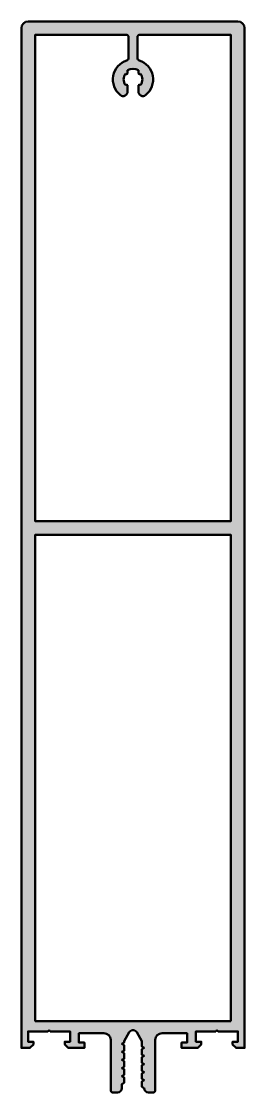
# Model space of a CAD drawing. Extents: x -25 to 25, y -16 to 224.
import ezdxf

# ---------------------------------------------------------------- set-up
doc = ezdxf.new("R2010")
doc.units = 0
doc.layers.add('0S-Alu contour', color=7, linetype='Continuous', lineweight=50)
doc.layers.add('0S-Alu hatch', color=252, linetype='Continuous', lineweight=25)

# ---------------------------------------------------------------- blocks, each defined once
blk = doc.blocks.new('449600__B3BEBC27_89D0_4DFD_A772_59C8D607782E_')
at = {"layer": '0S-Alu hatch'}
h = blk.add_hatch(color=256, dxfattribs=at)
edge = h.paths.add_edge_path()
edge.add_arc((23.50000000000001, 222.5), 1.5, 0, 90)
edge.add_line((23.50000000000001, 224), (-23.49999999999999, 224))
edge.add_arc((-23.49999999999999, 222.5), 1.5, 90, 180)
edge.add_line((-24.99999999999999, 222.5), (-25, -6))
edge.add_line((-25, -6), (-23.10000000000002, -6))
edge.add_line((-23.10000000000002, -6), (-22.29999999999995, -5.200000000000045))
edge.add_line((-22.29999999999995, -5.200000000000045), (-22.29999999999995, -4.600000000000022))
edge.add_line((-22.29999999999995, -4.600000000000022), (-23.5, -4.600000000000022))
edge.add_line((-23.5, -4.600000000000022), (-23.5, -2.299999999999954))
edge.add_line((-23.5, -2.299999999999954), (-19.04999999999995, -2.299999999999954))
edge.add_ellipse((-18.79999999999995, -2.356249999999945), major_axis=(-0.2562499999999978, 0), ratio=1, start_angle=192.6803834918177, end_angle=347.3196165081823, ccw=False)
edge.add_line((-18.54999999999995, -2.299999999999954), (-14.10000000000002, -2.299999999999955))
edge.add_line((-14.10000000000002, -2.299999999999955), (-14.10000000000002, -4.600000000000023))
edge.add_line((-14.10000000000002, -4.600000000000023), (-15.29999999999995, -4.600000000000023))
edge.add_line((-15.29999999999995, -4.600000000000023), (-15.29999999999995, -5.200000000000046))
edge.add_line((-15.29999999999995, -5.200000000000046), (-14.5, -6))
edge.add_line((-14.5, -6), (-10.89999999999998, -6))
edge.add_line((-10.89999999999998, -6), (-10.89999999999998, -4.799999999999955))
edge.add_line((-10.89999999999998, -4.799999999999955), (-12.10000000000002, -4.799999999999955))
edge.add_line((-12.10000000000002, -4.799999999999955), (-12.10000000000002, -2.700000000000046))
edge.add_line((-12.10000000000002, -2.700000000000046), (-6.5, -2.700000000000046))
edge.add_ellipse((-6.5, -4.200000000000047), major_axis=(-1.5, 0), ratio=1, start_angle=180, end_angle=270, ccw=False)
edge.add_line((-5, -4.200000000000047), (-5, -15.5))
edge.add_arc((-4.5, -15.5), 0.5, 180, 270)
edge.add_line((-4.5, -16), (-3.5, -16))
edge.add_arc((-3.5, -15), 1, 270, 360)
edge.add_line((-2.5, -15), (-2.5, -14.10000000000002))
edge.add_line((-2.5, -14.10000000000002), (-2, -13.81132486540514))
edge.add_line((-2, -13.81132486540514), (-2, -12.58867513459483))
edge.add_line((-2, -12.58867513459483), (-2.5, -12.29999999999995))
edge.add_line((-2.5, -12.29999999999995), (-2, -12.01132486540518))
edge.add_line((-2, -12.01132486540518), (-2, -10.78867513459477))
edge.add_line((-2, -10.78867513459477), (-2.5, -10.5))
edge.add_line((-2.5, -10.5), (-2, -10.21132486540523))
edge.add_line((-2, -10.21132486540523), (-2, -8.988675134594814))
edge.add_line((-2, -8.988675134594814), (-2.5, -8.700000000000047))
edge.add_line((-2.5, -8.700000000000047), (-2, -8.411324865405165))
edge.add_line((-2, -8.411324865405165), (-2, -7.188675134594861))
edge.add_line((-2, -7.188675134594861), (-2.5, -6.899999999999979))
edge.add_line((-2.5, -6.899999999999979), (-2, -6.61132486540521))
edge.add_line((-2, -6.61132486540521), (-2, -5.388675134594793))
edge.add_line((-2, -5.388675134594793), (-2.5, -5.100000000000024))
edge.add_line((-2.5, -5.100000000000024), (-2, -4.811324865405142))
edge.add_line((-2, -4.811324865405142), (-2, -4.464101615137794))
edge.add_line((-2, -4.464101615137794), (-0.8660254037844197, -2.500000000000001))
edge.add_ellipse((0, -2.999999999999993), major_axis=(-0.9999999999999797, 0), ratio=1, start_angle=210.0000000000002, end_angle=329.99999999999983, ccw=False)
edge.add_line((0.8660254037844195, -2.500000000000001), (2, -4.46410161513768))
edge.add_line((2, -4.46410161513768), (2, -5.711324865405233))
edge.add_line((2, -5.711324865405233), (2.5, -6.000000000000001))
edge.add_line((2.5, -6.000000000000001), (2, -6.288675134594884))
edge.add_line((2, -6.288675134594884), (2, -7.511324865405187))
edge.add_line((2, -7.511324865405187), (2.5, -7.799999999999956))
edge.add_line((2.5, -7.799999999999956), (2, -8.088675134594839))
edge.add_line((2, -8.088675134594839), (2, -9.311324865405142))
edge.add_line((2, -9.311324865405142), (2.5, -9.600000000000025))
edge.add_line((2.5, -9.600000000000025), (2, -9.888675134594793))
edge.add_line((2, -9.888675134594793), (2, -11.11132486540521))
edge.add_line((2, -11.11132486540521), (2.5, -11.39999999999997))
edge.add_line((2.5, -11.39999999999997), (2, -11.68867513459486))
edge.add_line((2, -11.68867513459486), (2, -12.91132486540516))
edge.add_line((2, -12.91132486540516), (2.5, -13.20000000000004))
edge.add_line((2.5, -13.20000000000004), (2, -13.48867513459481))
edge.add_line((2, -13.48867513459481), (2, -14.71132486540523))
edge.add_line((2, -14.71132486540523), (2.5, -15))
edge.add_arc((3.5, -15), 1, 180, 270)
edge.add_line((3.5, -16), (4.5, -16))
edge.add_arc((4.5, -15.5), 0.5, 270, 360)
edge.add_line((5, -15.5), (5, -4.200000000000047))
edge.add_ellipse((6.5, -4.200000000000047), major_axis=(-1.5, 0), ratio=1, start_angle=270, end_angle=360, ccw=False)
edge.add_line((6.5, -2.700000000000047), (12.10000000000002, -2.700000000000047))
edge.add_line((12.10000000000002, -2.700000000000047), (12.10000000000002, -4.799999999999956))
edge.add_line((12.10000000000002, -4.799999999999956), (10.89999999999998, -4.799999999999956))
edge.add_line((10.89999999999998, -4.799999999999956), (10.89999999999998, -6.000000000000001))
edge.add_line((10.89999999999998, -6.000000000000001), (14.5, -6.000000000000002))
edge.add_line((14.5, -6.000000000000002), (15.29999999999995, -5.200000000000048))
edge.add_line((15.29999999999995, -5.200000000000048), (15.29999999999995, -4.600000000000025))
edge.add_line((15.29999999999995, -4.600000000000025), (14.10000000000002, -4.600000000000025))
edge.add_line((14.10000000000002, -4.600000000000025), (14.10000000000002, -2.299999999999957))
edge.add_line((14.10000000000002, -2.299999999999957), (18.54999999999995, -2.299999999999957))
edge.add_ellipse((18.79999999999995, -2.356249999999947), major_axis=(-0.2562499999999978, 0), ratio=1, start_angle=192.6803834918177, end_angle=347.3196165081823, ccw=False)
edge.add_line((19.04999999999995, -2.299999999999957), (23.5, -2.300000000000071))
edge.add_line((23.5, -2.300000000000071), (23.5, -4.600000000000026))
edge.add_line((23.5, -4.600000000000026), (22.29999999999995, -4.600000000000025))
edge.add_line((22.29999999999995, -4.600000000000025), (22.29999999999995, -5.200000000000048))
edge.add_line((22.29999999999995, -5.200000000000048), (23.10000000000002, -6.000000000000002))
edge.add_line((23.10000000000002, -6.000000000000002), (25, -6.000000000000002))
edge.add_line((25, -6.000000000000002), (25.00000000000002, 222.5))
h.paths.add_polyline_path([(21.89999999999998, 0), (-21.89999999999998, 0), (-21.89999999999997, 109.0000076293945), (21.89999999999999, 109.0000076293945)])
edge = h.paths.add_edge_path()
edge.add_ellipse((7.11e-14, 211.0000000000001), major_axis=(-2.39999999999996, 0), ratio=1, start_angle=239.9999999999998, end_angle=300.00000000000017, ccw=False)
edge.add_line((1.200000000000059, 213.0784609690827), (1.200000000000056, 212.46969384567))
edge.add_arc((1.500000000000028, 212.46969384567), 0.2999999999999723, 180, 310.3192648390498)
edge.add_ellipse((-1.883e-13, 211), major_axis=(-2.100000000000296, 0), ratio=1, start_angle=143.7767789191116, end_angle=216.2232210808885, ccw=False)
edge.add_arc((1.500000000000031, 209.53030615433), 0.2999999999999696, 49.68073516095081, 180)
edge.add_line((1.200000000000059, 209.53030615433), (1.200000000000059, 208.2778684822367))
edge.add_arc((2.200000000000045, 208.2778684822367), 0.9999999999999857, 180, 308.9448035940929)
edge.add_arc((3.73e-13, 210.9999999999995), 4.499999999999459, 308.9448035940953, 431.7161100595911)
edge.add_ellipse((1.600000000000598, 215.8425200051207), major_axis=(-0.6000000000005841, 0), ratio=1, start_angle=0, end_angle=71.71611005958198, ccw=False)
edge.add_line((1.000000000000014, 215.8425200051208), (1.000000000000014, 220.5))
edge.add_ellipse((1.500000000000014, 220.5), major_axis=(-0.5, 0), ratio=1, start_angle=270, end_angle=360, ccw=False)
edge.add_line((1.500000000000014, 221), (21.89999999999999, 221))
edge.add_line((21.89999999999999, 221), (21.89999999999999, 112.0000076293945))
edge.add_line((21.89999999999999, 112.0000076293945), (-21.89999999999997, 112.0000076293945))
edge.add_line((-21.89999999999997, 112.0000076293945), (-21.89999999999996, 221))
edge.add_line((-21.89999999999996, 221), (-1.499999999999985, 221))
edge.add_ellipse((-1.499999999999985, 220.5), major_axis=(-0.5, 0), ratio=1, start_angle=180, end_angle=270, ccw=False)
edge.add_line((-0.9999999999999857, 220.5), (-0.999999999999995, 215.8425200051206))
edge.add_ellipse((-1.600000000000413, 215.8425200051206), major_axis=(-0.6000000000004185, 0), ratio=1, start_angle=108.2838899404066, end_angle=180, ccw=False)
edge.add_arc((-3.02e-13, 210.9999999999995), 4.499999999999467, 108.2838899404094, 231.055196405904)
edge.add_arc((-2.200000000000009, 208.2778684822368), 1.000000000000084, 231.05519640591, 360)
edge.add_line((-1.199999999999917, 208.277868482237), (-1.199999999999921, 209.53030615433))
edge.add_arc((-1.499999999999889, 209.53030615433), 0.2999999999999687, 0, 130.3192648390491)
edge.add_ellipse((3.304e-13, 211), major_axis=(-2.100000000000296, 0), ratio=1, start_angle=-36.22322108088861, end_angle=36.22322108088861, ccw=False)
edge.add_arc((-1.499999999999886, 212.46969384567), 0.2999999999999696, 229.6807351609508, 360)
edge.add_line((-1.199999999999917, 212.46969384567), (-1.199999999999914, 213.0784609690827))
at = {"layer": '0S-Alu contour', "color": 7}
for points in [[(23.50000000000001, 224), (-23.49999999999999, 224)], [(-24.99999999999999, 222.5), (-25, -6), (-23.10000000000002, -6), (-22.29999999999995, -5.200000000000045), (-22.29999999999995, -4.600000000000022), (-23.5, -4.600000000000022), (-23.5, -2.299999999999954), (-19.04999999999995, -2.299999999999954)], [(1.500000000000014, 221), (21.89999999999999, 221), (21.89999999999999, 112.0000076293945), (-21.89999999999997, 112.0000076293945), (-21.89999999999996, 221), (-1.499999999999985, 221)], [(19.04999999999995, -2.299999999999957), (23.5, -2.300000000000071), (23.5, -4.600000000000026), (22.29999999999995, -4.600000000000025), (22.29999999999995, -5.200000000000048), (23.10000000000002, -6.000000000000002), (25, -6.000000000000002), (25.00000000000002, 222.5)], [(-0.9999999999999857, 220.5), (-0.999999999999995, 215.8425200051206)], [(1.000000000000014, 215.8425200051208), (1.000000000000014, 220.5)], [(-1.199999999999917, 212.46969384567), (-1.199999999999914, 213.0784609690827)], [(1.200000000000059, 213.0784609690827), (1.200000000000056, 212.46969384567)], [(-1.199999999999917, 208.277868482237), (-1.199999999999921, 209.53030615433)], [(1.200000000000059, 209.53030615433), (1.200000000000059, 208.2778684822367)], [(21.89999999999998, 0), (-21.89999999999998, 0), (-21.89999999999997, 109.0000076293945), (21.89999999999999, 109.0000076293945), (21.89999999999998, 0)], [(-18.54999999999995, -2.299999999999954), (-14.10000000000002, -2.299999999999955), (-14.10000000000002, -4.600000000000023), (-15.29999999999995, -4.600000000000023), (-15.29999999999995, -5.200000000000046), (-14.5, -6), (-10.89999999999998, -6), (-10.89999999999998, -4.799999999999955), (-12.10000000000002, -4.799999999999955), (-12.10000000000002, -2.700000000000046), (-6.5, -2.700000000000046)], [(6.5, -2.700000000000047), (12.10000000000002, -2.700000000000047), (12.10000000000002, -4.799999999999956), (10.89999999999998, -4.799999999999956), (10.89999999999998, -6.000000000000001), (14.5, -6.000000000000002), (15.29999999999995, -5.200000000000048), (15.29999999999995, -4.600000000000025), (14.10000000000002, -4.600000000000025), (14.10000000000002, -2.299999999999957), (18.54999999999995, -2.299999999999957)], [(-5, -4.200000000000047), (-5, -15.5)], [(-2.5, -15), (-2.5, -14.10000000000002), (-2, -13.81132486540514), (-2, -12.58867513459483), (-2.5, -12.29999999999995), (-2, -12.01132486540518), (-2, -10.78867513459477), (-2.5, -10.5), (-2, -10.21132486540523), (-2, -8.988675134594814), (-2.5, -8.700000000000047), (-2, -8.411324865405165), (-2, -7.188675134594861), (-2.5, -6.899999999999979), (-2, -6.61132486540521), (-2, -5.388675134594793), (-2.5, -5.100000000000024), (-2, -4.811324865405142), (-2, -4.464101615137794), (-0.8660254037844197, -2.500000000000001)], [(0.8660254037844195, -2.500000000000001), (2, -4.46410161513768), (2, -5.711324865405233), (2.5, -6.000000000000001), (2, -6.288675134594884), (2, -7.511324865405187), (2.5, -7.799999999999956), (2, -8.088675134594839), (2, -9.311324865405142), (2.5, -9.600000000000025), (2, -9.888675134594793), (2, -11.11132486540521), (2.5, -11.39999999999997), (2, -11.68867513459486), (2, -12.91132486540516), (2.5, -13.20000000000004), (2, -13.48867513459481), (2, -14.71132486540523), (2.5, -15)], [(5, -15.5), (5, -4.200000000000047)], [(-4.5, -16), (-3.5, -16)], [(3.5, -16), (4.5, -16)]]:
    blk.add_lwpolyline(points, dxfattribs=at)
for centre, radius, start, end in [((-23.49999999999999, 222.5), 1.5, 90, 180), ((23.50000000000001, 222.5), 1.5, 0, 90), ((-3.02e-13, 210.9999999999995), 4.499999999999467, 108.2838899404094, 231.055196405904), ((3.73e-13, 210.9999999999995), 4.499999999999459, 308.9448035940953, 71.71611005959114), ((-1.499999999999886, 212.46969384567), 0.2999999999999696, 229.6807351609508, 0), ((1.500000000000028, 212.46969384567), 0.2999999999999723, 180, 310.3192648390498), ((-1.499999999999889, 209.53030615433), 0.2999999999999687, 0, 130.3192648390491), ((1.500000000000031, 209.53030615433), 0.2999999999999696, 49.68073516095081, 180), ((-2.200000000000009, 208.2778684822368), 1.000000000000084, 231.05519640591, 0), ((2.200000000000045, 208.2778684822367), 0.9999999999999857, 180, 308.9448035940929), ((-4.5, -15.5), 0.5, 180, 270), ((-3.5, -15), 1, 270, 0), ((3.5, -15), 1, 180, 270), ((4.5, -15.5), 0.5, 270, 0)]:
    blk.add_arc(centre, radius, start, end, dxfattribs=at)
at = {"layer": '0S-Alu contour', "color": 7, "extrusion": (0, 0, -1)}
for centre, radius, start, end in [((1.499999999999985, 220.5), 0.5, 90, 180), ((-1.500000000000014, 220.5), 0.5, 0, 90), ((1.600000000000413, 215.8425200051206), 0.6000000000004188, 180, 251.7161100595934), ((-1.600000000000598, 215.8425200051207), 0.6000000000005841, 288.283889940418, 0), ((-3.304e-13, 211), 2.100000000000296, 323.7767789191114, 36.2232210808886), ((-7.11e-14, 211.0000000000001), 2.39999999999996, 59.99999999999982, 120.0000000000002), ((1.883e-13, 211), 2.100000000000296, 143.7767789191115, 216.2232210808885), ((18.79999999999995, -2.356249999999945), 0.2562499999999978, 12.68038349181765, 167.3196165081823), ((0, -2.999999999999993), 0.9999999999999797, 30.00000000000016, 149.9999999999998), ((-18.79999999999995, -2.356249999999947), 0.2562499999999978, 12.68038349181765, 167.3196165081823), ((6.5, -4.200000000000047), 1.5, 90, 180), ((-6.5, -4.200000000000047), 1.5, 0, 90)]:
    blk.add_arc(centre, radius, start, end, dxfattribs=at)
blk = doc.blocks.new('449600__F6B665C2_1AC6_4B64_83DF_2FDB68B39596_')
at = {"layer": '0S-Alu contour', "color": 7}
blk.add_blockref('449600__B3BEBC27_89D0_4DFD_A772_59C8D607782E_', (0, 0), dxfattribs=at)

msp = doc.modelspace()

# ---------------------------------------------------------------- block references
at = {"layer": '0S-Alu contour', "color": 7}
msp.add_blockref('449600__F6B665C2_1AC6_4B64_83DF_2FDB68B39596_', (0, 0), dxfattribs=at)

doc.saveas('drawing.dxf')
